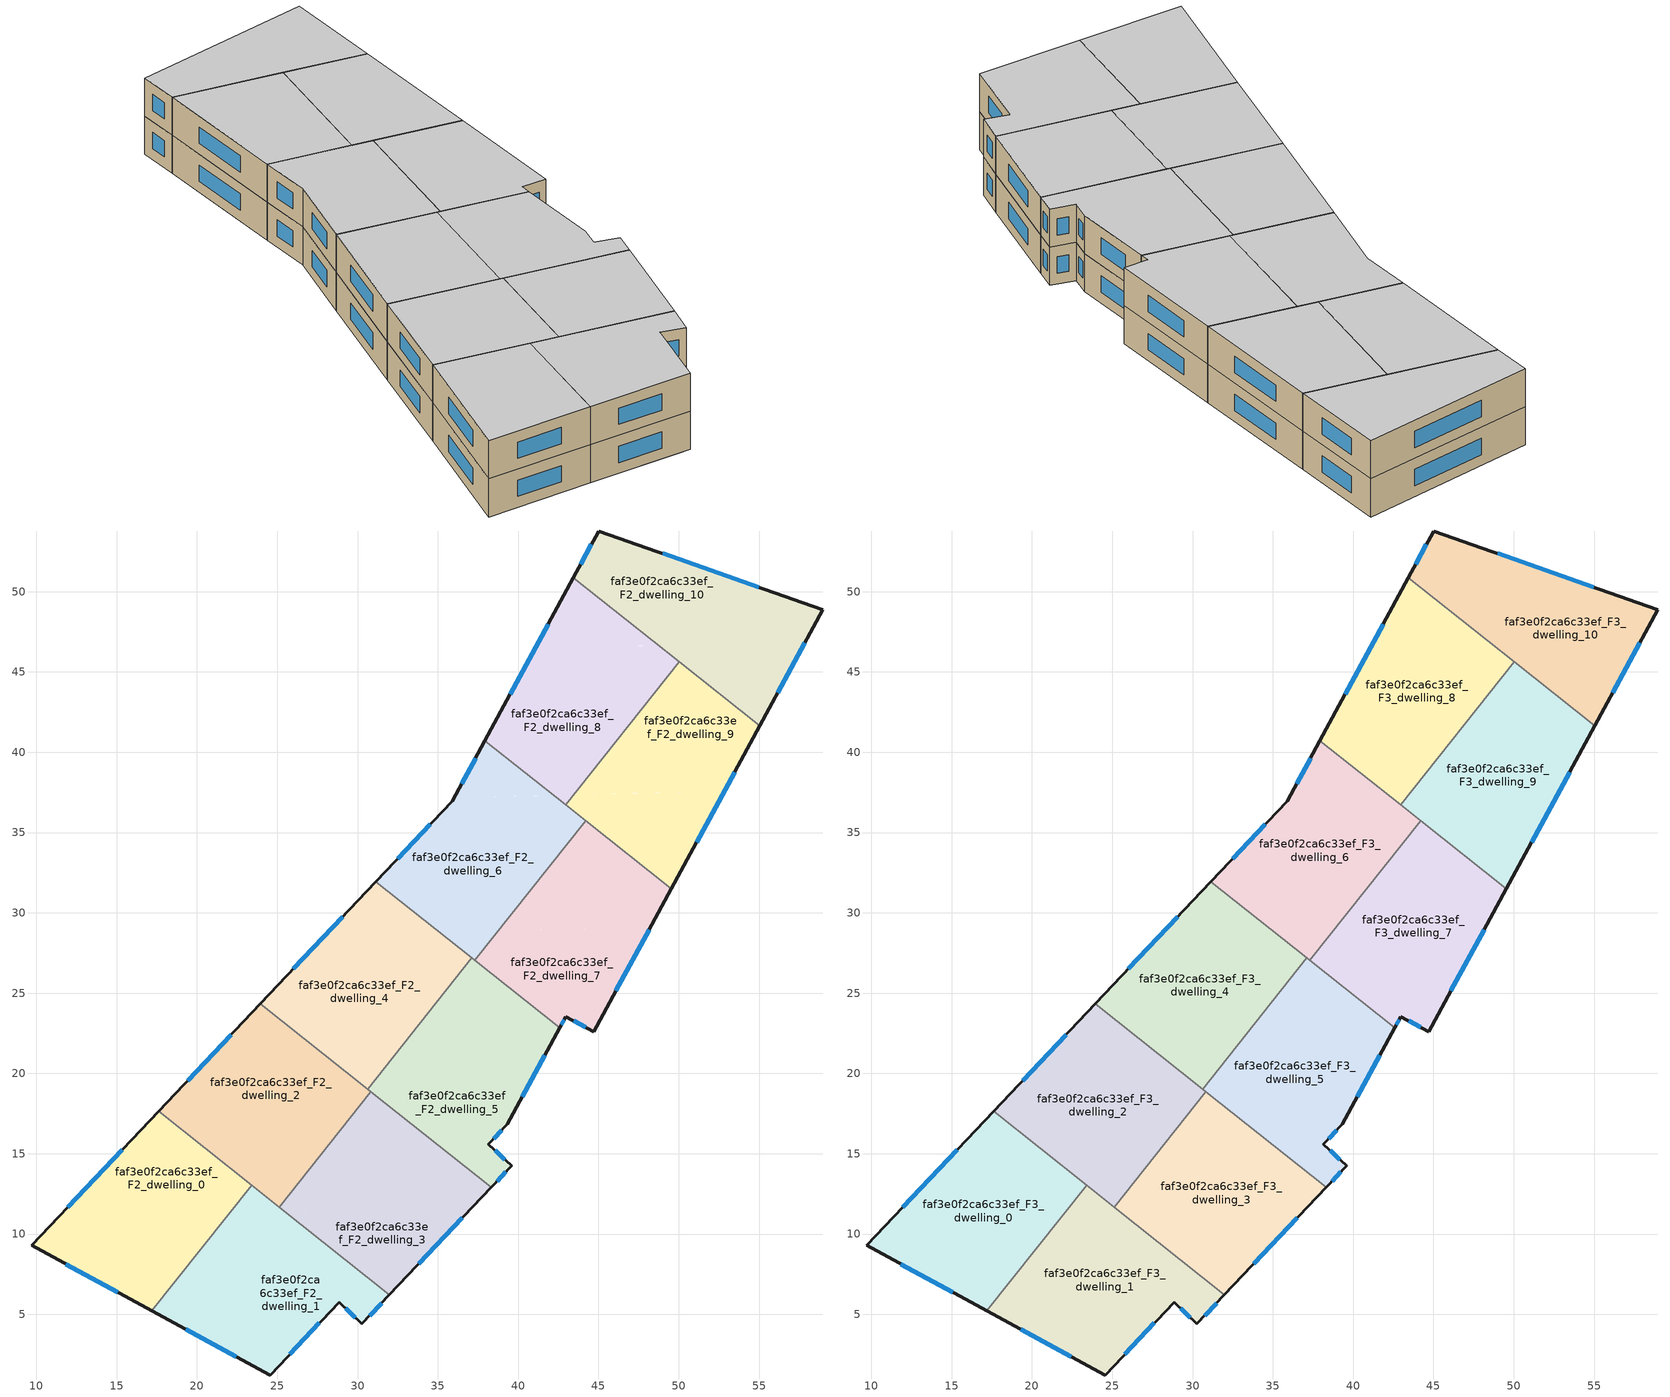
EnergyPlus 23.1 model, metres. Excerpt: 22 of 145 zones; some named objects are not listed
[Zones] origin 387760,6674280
faf3e0f2ca6c33ef_F2_dwelling_0
 floor to faf3e0f2ca6c33ef_F1_dwelling_0 (EU_floor_Construction): 22.04,11.32 17.2,5.22 9.7,9.29 11.39,11.07 z6
 floor adiabatic (EU_floor_Construction): 23.4,13.04 22.04,11.32 11.39,11.07 9.7,9.29 17.61,17.64 z6
 wall outside (EU_wall_Construction): 17.61,17.64 9.7,9.29 17.2,5.22 z6:9
 wall to faf3e0f2ca6c33ef_F2_dwelling_1 (EU_wall_Construction): 17.2,5.22 23.4,13.04 z6:9
 wall to faf3e0f2ca6c33ef_F2_dwelling_2 (EU_wall_Construction): 23.4,13.04 17.61,17.64 z6:9
 window (EU_Window_Construction): 11.84,8.13 15.05,6.38 / 15.35,15.25 11.96,11.67 z6.86:8.14
faf3e0f2ca6c33ef_F2_dwelling_1
 floor to faf3e0f2ca6c33ef_F1_dwelling_1 (EU_floor_Construction): 31.99,6.22 30.26,4.4 28.85,5.76 24.55,1.22 23.7,1.69 23.47,11.35 25.47,11.4 z6
 floor to faf3e0f2ca6c33ef_F1_dwelling_0 (EU_floor_Construction): 23.47,11.35 23.7,1.69 17.2,5.22 22.04,11.32 z6
 floor to faf3e0f2ca6c33ef_F1_dwelling_2 (EU_floor_Construction): 25.47,11.4 22.04,11.32 23.4,13.04 z6
 wall outside (EU_wall_Construction): 17.2,5.22 24.55,1.22 28.85,5.76 30.26,4.4 31.99,6.22 z6:9
 wall to faf3e0f2ca6c33ef_F2_dwelling_3 (EU_wall_Construction): 31.99,6.22 25.11,11.68 z6:9
 wall to faf3e0f2ca6c33ef_F2_dwelling_2 (EU_wall_Construction): 25.11,11.68 23.4,13.04 z6:9
 window (EU_Window_Construction): 19.3,4.08 22.45,2.36 / 30.76,4.92 31.49,5.7 / 29.25,5.37 29.86,4.79 / 25.78,2.52 27.62,4.46 z6.86:8.14
faf3e0f2ca6c33ef_F2_dwelling_10
 floor to faf3e0f2ca6c33ef_F1_dwelling_11 (EU_floor_Construction): 58.98,48.88 57.89,46.88 48.73,46.66 43.44,50.87 45.02,53.78 z6
 floor adiabatic (EU_floor_Construction): 57.89,46.88 55.05,41.65 48.73,46.66 z6
 wall outside (EU_wall_Construction): 55.05,41.65 58.98,48.88 45.02,53.78 43.44,50.87 z6:9
 wall to faf3e0f2ca6c33ef_F2_dwelling_8 (EU_wall_Construction): 43.44,50.87 50.03,45.64 z6:9
 wall to faf3e0f2ca6c33ef_F2_dwelling_9 (EU_wall_Construction): 50.03,45.63 55.05,41.65 z6:9
 window (EU_Window_Construction): 54.99,50.28 49.01,52.38 / 56.17,43.72 57.86,46.82 / 44.57,52.95 43.89,51.7 z6.86:8.14
faf3e0f2ca6c33ef_F2_dwelling_2
 floor to faf3e0f2ca6c33ef_F1_dwelling_2 (EU_floor_Construction): 26.56,17.78 26.65,13.62 25.11,11.68 17.7,17.57 z6
 floor to faf3e0f2ca6c33ef_F1_dwelling_3 (EU_floor_Construction): 30.82,18.87 26.65,13.62 26.56,17.78 17.7,17.57 17.61,17.64 20.98,21.2 27.69,21.36 z6
 floor to faf3e0f2ca6c33ef_F1_dwelling_5 (EU_floor_Construction): 27.69,21.36 20.98,21.2 23.95,24.33 z6
 wall outside (EU_wall_Construction): 23.95,24.33 17.61,17.64 z6:9
 wall to faf3e0f2ca6c33ef_F2_dwelling_3 (EU_wall_Construction): 25.11,11.68 30.82,18.87 z6:9
 wall to faf3e0f2ca6c33ef_F2_dwelling_4 (EU_wall_Construction): 30.64,19.02 23.95,24.33 z6:9
 wall to faf3e0f2ca6c33ef_F2_dwelling_5 (EU_wall_Construction): 30.82,18.87 30.64,19.02 z6:9
 window (EU_Window_Construction): 22.14,22.42 19.42,19.55 z6.86:8.14
faf3e0f2ca6c33ef_F2_dwelling_3
 floor to faf3e0f2ca6c33ef_F1_dwelling_3 (EU_floor_Construction): 31.75,18.14 31.9,11.55 26.71,11.43 26.65,13.62 30.82,18.87 z6
 floor to faf3e0f2ca6c33ef_F1_dwelling_1 (EU_floor_Construction): 37.15,11.68 31.99,6.22 25.47,11.4 z6
 floor to faf3e0f2ca6c33ef_F1_dwelling_4 (EU_floor_Construction): 38.33,12.92 37.15,11.68 31.9,11.55 31.75,18.14 z6
 floor to faf3e0f2ca6c33ef_F1_dwelling_2 (EU_floor_Construction): 26.65,13.62 26.71,11.43 25.47,11.4 25.11,11.68 z6
 wall outside (EU_wall_Construction): 31.99,6.22 38.33,12.92 z6:9
 wall to faf3e0f2ca6c33ef_F2_dwelling_5 (EU_wall_Construction): 38.33,12.92 30.82,18.87 z6:9
 window (EU_Window_Construction): 33.8,8.14 36.52,11 z6.86:8.14
faf3e0f2ca6c33ef_F2_dwelling_4
 floor to faf3e0f2ca6c33ef_F1_dwelling_5 (EU_floor_Construction): 35.07,28.79 35.17,24.73 32.59,21.48 27.69,21.36 23.95,24.33 28.01,28.62 z6
 floor to faf3e0f2ca6c33ef_F1_dwelling_7 (EU_floor_Construction): 35.11,28.79 35.07,28.79 28.01,28.62 31.15,31.93 z6
 floor adiabatic (EU_floor_Construction): 32.59,21.48 30.64,19.02 27.69,21.36 z6
 floor to faf3e0f2ca6c33ef_F1_dwelling_6 (EU_floor_Construction): 37.12,27.19 35.17,24.73 35.07,28.79 35.11,28.79 z6
 wall outside (EU_wall_Construction): 31.15,31.93 23.95,24.33 z6:9
 wall to faf3e0f2ca6c33ef_F2_dwelling_5 (EU_wall_Construction): 30.64,19.02 37.12,27.19 z6:9
 wall to faf3e0f2ca6c33ef_F2_dwelling_6 (EU_wall_Construction): 37.12,27.19 31.15,31.93 z6:9
 window (EU_Window_Construction): 29.09,29.76 26,26.5 z6.86:8.14
faf3e0f2ca6c33ef_F2_dwelling_5
 floor to faf3e0f2ca6c33ef_F1_dwelling_4 (EU_floor_Construction): 41.96,21.7 39.31,16.83 38.15,15.59 39.59,14.25 38.33,12.92 31.75,18.14 31.69,20.36 32.59,21.48 z6
 floor to faf3e0f2ca6c33ef_F1_dwelling_6 (EU_floor_Construction): 42.59,22.85 41.96,21.7 35.24,21.54 35.17,24.73 37.12,27.19 z6
 floor to faf3e0f2ca6c33ef_F1_dwelling_3 (EU_floor_Construction): 31.69,20.36 31.75,18.14 30.64,19.02 z6
 floor to faf3e0f2ca6c33ef_F1_dwelling_5 (EU_floor_Construction): 35.17,24.73 35.24,21.54 32.59,21.48 z6
 wall outside (EU_wall_Construction): 38.33,12.92 39.59,14.25 38.15,15.59 39.31,16.83 42.59,22.85 z6:9
 wall to faf3e0f2ca6c33ef_F2_dwelling_7 (EU_wall_Construction): 42.59,22.85 37.31,27.04 z6:9
 wall to faf3e0f2ca6c33ef_F2_dwelling_6 (EU_wall_Construction): 37.31,27.04 37.12,27.19 z6:9
 window (EU_Window_Construction): 40.25,18.55 41.65,21.13 / 38.48,15.94 38.98,16.47 / 39.18,14.63 38.56,15.21 / 38.69,13.3 39.23,13.87 z6.86:8.14
faf3e0f2ca6c33ef_F2_dwelling_6
 floor to faf3e0f2ca6c33ef_F1_dwelling_7 (EU_floor_Construction): 41.2,37.29 41.32,32.08 38.77,28.87 35.11,28.79 31.15,31.93 35.9,36.95 36.02,37.17 z6
 floor to faf3e0f2ca6c33ef_F1_dwelling_9 (EU_floor_Construction): 42.2,37.32 36.02,37.17 37.93,40.71 z6
 floor to faf3e0f2ca6c33ef_F1_dwelling_8 (EU_floor_Construction): 44.21,35.72 41.32,32.08 41.2,37.29 42.2,37.32 z6
 floor to faf3e0f2ca6c33ef_F1_dwelling_6 (EU_floor_Construction): 38.77,28.87 37.31,27.04 35.11,28.79 z6
 wall outside (EU_wall_Construction): 37.93,40.71 35.9,36.95 31.15,31.93 z6:9
 wall to faf3e0f2ca6c33ef_F2_dwelling_7 (EU_wall_Construction): 37.31,27.04 44.21,35.72 z6:9
 wall to faf3e0f2ca6c33ef_F2_dwelling_8 (EU_wall_Construction): 42.95,36.72 37.93,40.71 z6:9
 wall to faf3e0f2ca6c33ef_F2_dwelling_9 (EU_wall_Construction): 44.21,35.72 42.95,36.72 z6:9
 window (EU_Window_Construction): 37.35,39.63 36.48,38.03 / 34.54,35.52 32.5,33.37 z6.86:8.14
faf3e0f2ca6c33ef_F2_dwelling_7
 floor to faf3e0f2ca6c33ef_F1_dwelling_6 (EU_floor_Construction): 48.23,29.1 44.7,22.6 42.97,23.54 42.59,22.85 37.31,27.04 38.77,28.87 z6
 floor to faf3e0f2ca6c33ef_F1_dwelling_7 (EU_floor_Construction): 41.32,32.08 41.39,28.94 38.77,28.87 z6
 floor to faf3e0f2ca6c33ef_F1_dwelling_8 (EU_floor_Construction): 49.54,31.5 48.23,29.1 41.39,28.94 41.32,32.08 44.21,35.72 z6
 wall outside (EU_wall_Construction): 42.59,22.85 42.97,23.54 44.7,22.6 49.54,31.5 z6:9
 wall to faf3e0f2ca6c33ef_F2_dwelling_9 (EU_wall_Construction): 49.54,31.5 44.21,35.72 z6:9
 window (EU_Window_Construction): 46.08,25.14 48.16,28.96 / 43.46,23.27 44.21,22.87 / 42.7,23.05 42.86,23.34 z6.86:8.14
faf3e0f2ca6c33ef_F2_dwelling_8
 floor to faf3e0f2ca6c33ef_F1_dwelling_9 (EU_floor_Construction): 46.84,46.62 46.96,41.77 43.45,37.35 42.2,37.32 37.93,40.71 41.06,46.48 z6
 floor to faf3e0f2ca6c33ef_F1_dwelling_11 (EU_floor_Construction): 48.73,46.66 41.06,46.48 43.44,50.87 z6
 floor to faf3e0f2ca6c33ef_F1_dwelling_8 (EU_floor_Construction): 43.45,37.35 42.95,36.72 42.2,37.32 z6
 floor to faf3e0f2ca6c33ef_F1_dwelling_10 (EU_floor_Construction): 50.03,45.63 46.96,41.77 46.84,46.62 48.73,46.66 z6
 wall outside (EU_wall_Construction): 43.44,50.87 37.93,40.71 z6:9
 wall to faf3e0f2ca6c33ef_F2_dwelling_9 (EU_wall_Construction): 42.95,36.72 50.03,45.63 z6:9
 window (EU_Window_Construction): 41.87,47.96 39.51,43.61 z6.86:8.14
faf3e0f2ca6c33ef_F2_dwelling_9
 floor to faf3e0f2ca6c33ef_F1_dwelling_10 (EU_floor_Construction): 55.05,41.65 52.83,37.57 47.06,37.43 46.96,41.77 50.03,45.63 z6
 floor to faf3e0f2ca6c33ef_F1_dwelling_8 (EU_floor_Construction): 52.83,37.57 49.54,31.5 42.95,36.72 43.45,37.35 z6
 floor to faf3e0f2ca6c33ef_F1_dwelling_9 (EU_floor_Construction): 46.96,41.77 47.06,37.43 43.45,37.35 z6
 wall outside (EU_wall_Construction): 49.54,31.5 55.05,41.65 z6:9
 window (EU_Window_Construction): 51.11,34.4 53.47,38.75 z6.86:8.14
faf3e0f2ca6c33ef_F3_dwelling_0
 floor to faf3e0f2ca6c33ef_F2_dwelling_0 (EU_floor_Construction): 23.4,13.04 17.2,5.22 9.7,9.29 17.61,17.64 z9
 wall outside (EU_wall_Construction): 17.61,17.64 9.7,9.29 17.2,5.22 z9:12
 wall to faf3e0f2ca6c33ef_F3_dwelling_1 (EU_wall_Construction): 17.2,5.22 23.4,13.04 z9:12
 wall to faf3e0f2ca6c33ef_F3_dwelling_2 (EU_wall_Construction): 23.4,13.04 17.61,17.64 z9:12
 window (EU_Window_Construction): 11.84,8.13 15.05,6.38 / 15.35,15.25 11.96,11.67 z9.86:11.14
 ceiling to faf3e0f2ca6c33ef_F4_dwelling_0 (EU_floor_Construction): 17.2,5.22 23.4,13.04 17.61,17.64 9.7,9.29 z12
faf3e0f2ca6c33ef_F3_dwelling_1
 floor to faf3e0f2ca6c33ef_F2_dwelling_1 (EU_floor_Construction): 31.99,6.22 30.26,4.4 28.85,5.76 24.55,1.22 17.2,5.22 23.4,13.04 z9
 wall outside (EU_wall_Construction): 17.2,5.22 24.55,1.22 28.85,5.76 30.26,4.4 31.99,6.22 z9:12
 wall to faf3e0f2ca6c33ef_F3_dwelling_3 (EU_wall_Construction): 31.99,6.22 25.11,11.68 z9:12
 wall to faf3e0f2ca6c33ef_F3_dwelling_2 (EU_wall_Construction): 25.11,11.68 23.4,13.04 z9:12
 window (EU_Window_Construction): 19.3,4.08 22.45,2.36 / 30.76,4.92 31.49,5.7 / 29.25,5.37 29.86,4.79 / 25.78,2.52 27.62,4.46 z9.86:11.14
 ceiling to faf3e0f2ca6c33ef_F4_dwelling_1 (EU_floor_Construction): 30.26,4.4 31.99,6.22 23.4,13.04 17.2,5.22 24.55,1.22 28.85,5.76 z12
faf3e0f2ca6c33ef_F3_dwelling_10
 floor to faf3e0f2ca6c33ef_F2_dwelling_10 (EU_floor_Construction): 58.98,48.88 55.05,41.65 43.44,50.87 45.02,53.78 z9
 wall outside (EU_wall_Construction): 55.05,41.65 58.98,48.88 45.02,53.78 43.44,50.87 z9:12
 wall to faf3e0f2ca6c33ef_F3_dwelling_8 (EU_wall_Construction): 43.44,50.87 50.03,45.64 z9:12
 wall to faf3e0f2ca6c33ef_F3_dwelling_9 (EU_wall_Construction): 50.03,45.63 55.05,41.65 z9:12
 window (EU_Window_Construction): 54.99,50.28 49.01,52.38 / 56.17,43.72 57.86,46.82 / 44.57,52.95 43.89,51.7 z9.86:11.14
 ceiling to faf3e0f2ca6c33ef_F4_dwelling_10 (EU_floor_Construction): 55.05,41.65 58.98,48.88 45.02,53.78 43.44,50.87 z12
faf3e0f2ca6c33ef_F3_dwelling_2
 floor to faf3e0f2ca6c33ef_F2_dwelling_2 (EU_floor_Construction): 30.82,18.87 25.11,11.68 17.61,17.64 23.95,24.33 z9
 wall outside (EU_wall_Construction): 23.95,24.33 17.61,17.64 z9:12
 wall to faf3e0f2ca6c33ef_F3_dwelling_3 (EU_wall_Construction): 25.11,11.68 30.82,18.87 z9:12
 wall to faf3e0f2ca6c33ef_F3_dwelling_4 (EU_wall_Construction): 30.64,19.02 23.95,24.33 z9:12
 wall to faf3e0f2ca6c33ef_F3_dwelling_5 (EU_wall_Construction): 30.82,18.87 30.64,19.02 z9:12
 window (EU_Window_Construction): 22.14,22.42 19.42,19.55 z9.86:11.14
 ceiling to faf3e0f2ca6c33ef_F4_dwelling_2 (EU_floor_Construction): 25.11,11.68 30.82,18.87 23.95,24.33 17.61,17.64 z12
faf3e0f2ca6c33ef_F3_dwelling_3
 floor to faf3e0f2ca6c33ef_F2_dwelling_3 (EU_floor_Construction): 38.33,12.92 31.99,6.22 25.11,11.68 30.82,18.87 z9
 wall outside (EU_wall_Construction): 31.99,6.22 38.33,12.92 z9:12
 wall to faf3e0f2ca6c33ef_F3_dwelling_5 (EU_wall_Construction): 38.33,12.92 30.82,18.87 z9:12
 window (EU_Window_Construction): 33.8,8.14 36.52,11 z9.86:11.14
 ceiling to faf3e0f2ca6c33ef_F4_dwelling_3 (EU_floor_Construction): 31.99,6.22 38.33,12.92 30.82,18.87 25.11,11.68 z12
faf3e0f2ca6c33ef_F3_dwelling_4
 floor to faf3e0f2ca6c33ef_F2_dwelling_4 (EU_floor_Construction): 37.12,27.19 30.64,19.02 23.95,24.33 31.15,31.93 z9
 wall outside (EU_wall_Construction): 31.15,31.93 23.95,24.33 z9:12
 wall to faf3e0f2ca6c33ef_F3_dwelling_5 (EU_wall_Construction): 30.64,19.02 37.12,27.19 z9:12
 wall to faf3e0f2ca6c33ef_F3_dwelling_6 (EU_wall_Construction): 37.12,27.19 31.15,31.93 z9:12
 window (EU_Window_Construction): 29.09,29.76 26,26.5 z9.86:11.14
 ceiling to faf3e0f2ca6c33ef_F4_dwelling_4 (EU_floor_Construction): 30.64,19.02 37.12,27.19 31.15,31.93 23.95,24.33 z12
faf3e0f2ca6c33ef_F3_dwelling_5
 floor to faf3e0f2ca6c33ef_F2_dwelling_5 (EU_floor_Construction): 42.59,22.85 39.31,16.83 38.15,15.59 39.59,14.25 38.33,12.92 30.64,19.02 37.12,27.19 z9
 wall outside (EU_wall_Construction): 38.33,12.92 39.59,14.25 38.15,15.59 39.31,16.83 42.59,22.85 z9:12
 wall to faf3e0f2ca6c33ef_F3_dwelling_7 (EU_wall_Construction): 42.59,22.85 37.31,27.04 z9:12
 wall to faf3e0f2ca6c33ef_F3_dwelling_6 (EU_wall_Construction): 37.31,27.04 37.12,27.19 z9:12
 window (EU_Window_Construction): 40.25,18.55 41.65,21.13 / 38.48,15.94 38.98,16.47 / 39.18,14.63 38.56,15.21 / 38.69,13.3 39.23,13.87 z9.86:11.14
 ceiling to faf3e0f2ca6c33ef_F4_dwelling_5 (EU_floor_Construction): 39.59,14.25 38.15,15.59 39.31,16.83 42.59,22.85 37.12,27.19 30.64,19.02 38.33,12.92 z12
faf3e0f2ca6c33ef_F3_dwelling_6
 floor to faf3e0f2ca6c33ef_F2_dwelling_6 (EU_floor_Construction): 44.21,35.72 37.31,27.04 31.15,31.93 35.9,36.95 37.93,40.71 z9
 wall outside (EU_wall_Construction): 37.93,40.71 35.9,36.95 31.15,31.93 z9:12
 wall to faf3e0f2ca6c33ef_F3_dwelling_7 (EU_wall_Construction): 37.31,27.04 44.21,35.72 z9:12
 wall to faf3e0f2ca6c33ef_F3_dwelling_8 (EU_wall_Construction): 42.95,36.72 37.93,40.71 z9:12
 wall to faf3e0f2ca6c33ef_F3_dwelling_9 (EU_wall_Construction): 44.21,35.72 42.95,36.72 z9:12
 window (EU_Window_Construction): 37.35,39.63 36.48,38.03 / 34.54,35.52 32.5,33.37 z9.86:11.14
 ceiling to faf3e0f2ca6c33ef_F4_dwelling_6 (EU_floor_Construction): 37.31,27.04 44.21,35.72 37.93,40.71 35.9,36.95 31.15,31.93 z12
faf3e0f2ca6c33ef_F3_dwelling_7
 floor to faf3e0f2ca6c33ef_F2_dwelling_7 (EU_floor_Construction): 49.54,31.5 44.7,22.6 42.97,23.54 42.59,22.85 37.31,27.04 44.21,35.72 z9
 wall outside (EU_wall_Construction): 42.59,22.85 42.97,23.54 44.7,22.6 49.54,31.5 z9:12
 wall to faf3e0f2ca6c33ef_F3_dwelling_9 (EU_wall_Construction): 49.54,31.5 44.21,35.72 z9:12
 window (EU_Window_Construction): 46.08,25.14 48.16,28.96 / 43.46,23.27 44.21,22.87 / 42.7,23.05 42.86,23.34 z9.86:11.14
 ceiling to faf3e0f2ca6c33ef_F4_dwelling_7 (EU_floor_Construction): 44.7,22.6 49.54,31.5 44.21,35.72 37.31,27.04 42.59,22.85 42.97,23.54 z12
faf3e0f2ca6c33ef_F3_dwelling_8
 floor to faf3e0f2ca6c33ef_F2_dwelling_8 (EU_floor_Construction): 50.03,45.63 42.95,36.72 37.93,40.71 43.44,50.87 z9
 wall outside (EU_wall_Construction): 43.44,50.87 37.93,40.71 z9:12
 wall to faf3e0f2ca6c33ef_F3_dwelling_9 (EU_wall_Construction): 42.95,36.72 50.03,45.63 z9:12
 window (EU_Window_Construction): 41.87,47.96 39.51,43.61 z9.86:11.14
 ceiling to faf3e0f2ca6c33ef_F4_dwelling_8 (EU_floor_Construction): 42.95,36.72 50.03,45.63 43.44,50.87 37.93,40.71 z12
faf3e0f2ca6c33ef_F3_dwelling_9
 floor to faf3e0f2ca6c33ef_F2_dwelling_9 (EU_floor_Construction): 55.05,41.65 49.54,31.5 42.95,36.72 50.03,45.63 z9
 wall outside (EU_wall_Construction): 49.54,31.5 55.05,41.65 z9:12
 window (EU_Window_Construction): 51.11,34.4 53.47,38.75 z9.86:11.14
 ceiling to faf3e0f2ca6c33ef_F4_dwelling_9 (EU_floor_Construction): 49.54,31.5 55.05,41.65 50.03,45.63 42.95,36.72 z12
[Building]
EU S2 Campaign: North Axis=0; Terrain=City; Solar Distribution=FullExterior
[Site:Location]
Helsinki-Vantaa.AP: Latitude=60.317; Longitude=24.963; Time Zone=2; Elevation=54.6
[SizingPeriod:WeatherFileDays]
AnnualSizingPeriod: Begin Month=1; Begin Day of Month=1; End Month=12; End Day of Month=31; Day of Week for Start Day=Monday; Use Weather File Daylight Saving Period=No; Use Weather File Rain and Snow Indicators=No
[MATERIAL]
EU_InternalMass_Material: Roughness=MediumRough; Thickness=0.1; Conductivity=1; Density=1800; Specific Heat=900; Thermal Absorptance=0.9; Solar Absorptance=0.7; Visible Absorptance=0.7
[MATERIAL:NOMASS] Roughness=MediumRough; Thermal Absorptance=0.9; Solar Absorptance=0.7; Visible Absorptance=0.7
Name | Thermal Resistance
EU_wall_NoMass | 5.91765
EU_floor_NoMass | 6.2875
[WINDOWMATERIAL:SIMPLEGLAZINGSYSTEM]
EU_Window_SimpleGlazing: UFactor=0.994035; Solar Heat Gain Coefficient=0.7; Visible Transmittance=0.7
[CONSTRUCTION]
EU_wall_Construction: EU_wall_NoMass
EU_floor_Construction: EU_floor_NoMass
EU_Window_Construction: EU_Window_SimpleGlazing
EU_InternalMass_Construction: EU_InternalMass_Material
[ZONE] Type=1; Multiplier=1; Ceiling Height=autocalculate; Floor Area=autocalculate; Part of Total Floor Area=Yes
Name | Volume
faf3e0f2ca6c33ef_F2_dwelling_0; faf3e0f2ca6c33ef_F3_dwelling_0 | 252.906
faf3e0f2ca6c33ef_F2_dwelling_1; faf3e0f2ca6c33ef_F3_dwelling_1; faf3e0f2ca6c33ef_F2_dwelling_9; faf3e0f2ca6c33ef_F3_dwelling_9 | 252.913
faf3e0f2ca6c33ef_F2_dwelling_10; faf3e0f2ca6c33ef_F3_dwelling_10 | 252.929
faf3e0f2ca6c33ef_F2_dwelling_2; faf3e0f2ca6c33ef_F3_dwelling_2 | 252.935
faf3e0f2ca6c33ef_F2_dwelling_3; faf3e0f2ca6c33ef_F3_dwelling_3 | 252.914
faf3e0f2ca6c33ef_F2_dwelling_4; faf3e0f2ca6c33ef_F3_dwelling_4 | 252.932
faf3e0f2ca6c33ef_F2_dwelling_5; faf3e0f2ca6c33ef_F3_dwelling_5 | 252.905
faf3e0f2ca6c33ef_F2_dwelling_6; faf3e0f2ca6c33ef_F3_dwelling_6; faf3e0f2ca6c33ef_F2_dwelling_8; faf3e0f2ca6c33ef_F3_dwelling_8 | 252.928
faf3e0f2ca6c33ef_F2_dwelling_7; faf3e0f2ca6c33ef_F3_dwelling_7 | 252.897
[INTERNALMASS] Construction=EU_InternalMass_Construction
Name | Zone or ZoneList | Surface Area
faf3e0f2ca6c33ef_F2_dwelling_0_EU_InternalMass | faf3e0f2ca6c33ef_F2_dwelling_0 | 84.3008
faf3e0f2ca6c33ef_F2_dwelling_1_EU_InternalMass | faf3e0f2ca6c33ef_F2_dwelling_1 | 84.3035
faf3e0f2ca6c33ef_F2_dwelling_2_EU_InternalMass | faf3e0f2ca6c33ef_F2_dwelling_2 | 84.3136
faf3e0f2ca6c33ef_F2_dwelling_3_EU_InternalMass | faf3e0f2ca6c33ef_F2_dwelling_3 | 84.3043
faf3e0f2ca6c33ef_F2_dwelling_4_EU_InternalMass | faf3e0f2ca6c33ef_F2_dwelling_4 | 84.3111
faf3e0f2ca6c33ef_F2_dwelling_5_EU_InternalMass | faf3e0f2ca6c33ef_F2_dwelling_5 | 84.3019
faf3e0f2ca6c33ef_F2_dwelling_6_EU_InternalMass | faf3e0f2ca6c33ef_F2_dwelling_6 | 84.3084
faf3e0f2ca6c33ef_F2_dwelling_7_EU_InternalMass | faf3e0f2ca6c33ef_F2_dwelling_7 | 84.2996
faf3e0f2ca6c33ef_F2_dwelling_8_EU_InternalMass | faf3e0f2ca6c33ef_F2_dwelling_8 | 84.3101
faf3e0f2ca6c33ef_F2_dwelling_9_EU_InternalMass | faf3e0f2ca6c33ef_F2_dwelling_9 | 84.3055
faf3e0f2ca6c33ef_F2_dwelling_10_EU_InternalMass | faf3e0f2ca6c33ef_F2_dwelling_10 | 84.3094
faf3e0f2ca6c33ef_F3_dwelling_0_EU_InternalMass | faf3e0f2ca6c33ef_F3_dwelling_0 | 84.3008
faf3e0f2ca6c33ef_F3_dwelling_1_EU_InternalMass | faf3e0f2ca6c33ef_F3_dwelling_1 | 84.3035
faf3e0f2ca6c33ef_F3_dwelling_2_EU_InternalMass | faf3e0f2ca6c33ef_F3_dwelling_2 | 84.3136
faf3e0f2ca6c33ef_F3_dwelling_3_EU_InternalMass | faf3e0f2ca6c33ef_F3_dwelling_3 | 84.3043
faf3e0f2ca6c33ef_F3_dwelling_4_EU_InternalMass | faf3e0f2ca6c33ef_F3_dwelling_4 | 84.3111
faf3e0f2ca6c33ef_F3_dwelling_5_EU_InternalMass | faf3e0f2ca6c33ef_F3_dwelling_5 | 84.3019
faf3e0f2ca6c33ef_F3_dwelling_6_EU_InternalMass | faf3e0f2ca6c33ef_F3_dwelling_6 | 84.3084
faf3e0f2ca6c33ef_F3_dwelling_7_EU_InternalMass | faf3e0f2ca6c33ef_F3_dwelling_7 | 84.2996
faf3e0f2ca6c33ef_F3_dwelling_8_EU_InternalMass | faf3e0f2ca6c33ef_F3_dwelling_8 | 84.3101
faf3e0f2ca6c33ef_F3_dwelling_9_EU_InternalMass | faf3e0f2ca6c33ef_F3_dwelling_9 | 84.3055
faf3e0f2ca6c33ef_F3_dwelling_10_EU_InternalMass | faf3e0f2ca6c33ef_F3_dwelling_10 | 84.3094
[OTHEREQUIPMENT] Fuel Type=Electricity; Design Level Calculation Method=Watts/Area; Power per Zone Floor Area=1; Fraction Latent=0; Fraction Radiant=0; Fraction Lost=0; Carbon Dioxide Generation Rate=0; EndUse Subcategory=EU_Step8_InternalGains
Name | Zone or ZoneList or Space or SpaceList | Schedule
EU_Step8_InternalGain_faf3e0f2ca6c33ef_F2_dwelling_0_f000 | faf3e0f2ca6c33ef_F2_dwelling_0 | EU_Step8_GainSchedule_faf3e0f2ca6c33ef_F2_dwelling_0_f000
EU_Step8_InternalGain_faf3e0f2ca6c33ef_F2_dwelling_1_f000 | faf3e0f2ca6c33ef_F2_dwelling_1 | EU_Step8_GainSchedule_faf3e0f2ca6c33ef_F2_dwelling_1_f000
EU_Step8_InternalGain_faf3e0f2ca6c33ef_F2_dwelling_2_f000 | faf3e0f2ca6c33ef_F2_dwelling_2 | EU_Step8_GainSchedule_faf3e0f2ca6c33ef_F2_dwelling_2_f000
EU_Step8_InternalGain_faf3e0f2ca6c33ef_F2_dwelling_3_f000 | faf3e0f2ca6c33ef_F2_dwelling_3 | EU_Step8_GainSchedule_faf3e0f2ca6c33ef_F2_dwelling_3_f000
EU_Step8_InternalGain_faf3e0f2ca6c33ef_F2_dwelling_4_f000 | faf3e0f2ca6c33ef_F2_dwelling_4 | EU_Step8_GainSchedule_faf3e0f2ca6c33ef_F2_dwelling_4_f000
EU_Step8_InternalGain_faf3e0f2ca6c33ef_F2_dwelling_5_f000 | faf3e0f2ca6c33ef_F2_dwelling_5 | EU_Step8_GainSchedule_faf3e0f2ca6c33ef_F2_dwelling_5_f000
EU_Step8_InternalGain_faf3e0f2ca6c33ef_F2_dwelling_6_f000 | faf3e0f2ca6c33ef_F2_dwelling_6 | EU_Step8_GainSchedule_faf3e0f2ca6c33ef_F2_dwelling_6_f000
EU_Step8_InternalGain_faf3e0f2ca6c33ef_F2_dwelling_7_f000 | faf3e0f2ca6c33ef_F2_dwelling_7 | EU_Step8_GainSchedule_faf3e0f2ca6c33ef_F2_dwelling_7_f000
EU_Step8_InternalGain_faf3e0f2ca6c33ef_F2_dwelling_8_f000 | faf3e0f2ca6c33ef_F2_dwelling_8 | EU_Step8_GainSchedule_faf3e0f2ca6c33ef_F2_dwelling_8_f000
EU_Step8_InternalGain_faf3e0f2ca6c33ef_F2_dwelling_9_f000 | faf3e0f2ca6c33ef_F2_dwelling_9 | EU_Step8_GainSchedule_faf3e0f2ca6c33ef_F2_dwelling_9_f000
EU_Step8_InternalGain_faf3e0f2ca6c33ef_F2_dwelling_10_f000 | faf3e0f2ca6c33ef_F2_dwelling_10 | EU_Step8_GainSchedule_faf3e0f2ca6c33ef_F2_dwelling_10_f000
EU_Step8_InternalGain_faf3e0f2ca6c33ef_F3_dwelling_0_f000 | faf3e0f2ca6c33ef_F3_dwelling_0 | EU_Step8_GainSchedule_faf3e0f2ca6c33ef_F3_dwelling_0_f000
EU_Step8_InternalGain_faf3e0f2ca6c33ef_F3_dwelling_1_f000 | faf3e0f2ca6c33ef_F3_dwelling_1 | EU_Step8_GainSchedule_faf3e0f2ca6c33ef_F3_dwelling_1_f000
EU_Step8_InternalGain_faf3e0f2ca6c33ef_F3_dwelling_2_f000 | faf3e0f2ca6c33ef_F3_dwelling_2 | EU_Step8_GainSchedule_faf3e0f2ca6c33ef_F3_dwelling_2_f000
EU_Step8_InternalGain_faf3e0f2ca6c33ef_F3_dwelling_3_f000 | faf3e0f2ca6c33ef_F3_dwelling_3 | EU_Step8_GainSchedule_faf3e0f2ca6c33ef_F3_dwelling_3_f000
EU_Step8_InternalGain_faf3e0f2ca6c33ef_F3_dwelling_4_f000 | faf3e0f2ca6c33ef_F3_dwelling_4 | EU_Step8_GainSchedule_faf3e0f2ca6c33ef_F3_dwelling_4_f000
EU_Step8_InternalGain_faf3e0f2ca6c33ef_F3_dwelling_5_f000 | faf3e0f2ca6c33ef_F3_dwelling_5 | EU_Step8_GainSchedule_faf3e0f2ca6c33ef_F3_dwelling_5_f000
EU_Step8_InternalGain_faf3e0f2ca6c33ef_F3_dwelling_6_f000 | faf3e0f2ca6c33ef_F3_dwelling_6 | EU_Step8_GainSchedule_faf3e0f2ca6c33ef_F3_dwelling_6_f000
EU_Step8_InternalGain_faf3e0f2ca6c33ef_F3_dwelling_7_f000 | faf3e0f2ca6c33ef_F3_dwelling_7 | EU_Step8_GainSchedule_faf3e0f2ca6c33ef_F3_dwelling_7_f000
EU_Step8_InternalGain_faf3e0f2ca6c33ef_F3_dwelling_8_f000 | faf3e0f2ca6c33ef_F3_dwelling_8 | EU_Step8_GainSchedule_faf3e0f2ca6c33ef_F3_dwelling_8_f000
EU_Step8_InternalGain_faf3e0f2ca6c33ef_F3_dwelling_9_f000 | faf3e0f2ca6c33ef_F3_dwelling_9 | EU_Step8_GainSchedule_faf3e0f2ca6c33ef_F3_dwelling_9_f000
EU_Step8_InternalGain_faf3e0f2ca6c33ef_F3_dwelling_10_f000 | faf3e0f2ca6c33ef_F3_dwelling_10 | EU_Step8_GainSchedule_faf3e0f2ca6c33ef_F3_dwelling_10_f000
[ZONEVENTILATION:DESIGNFLOWRATE] Schedule=EU_AlwaysOn; Design Flow Rate Calculation Method=AirChanges/Hour; Air Changes per Hour=0.596421; Ventilation Type=Natural; Fan Pressure Rise=0; Fan Total Efficiency=1; Constant Term Coefficient=1; Temperature Term Coefficient=0; Velocity Term Coefficient=0; Velocity Squared Term Coefficient=0; Minimum Indoor Temperature=-100; Maximum Indoor Temperature=100; Delta Temperature=-100; Minimum Outdoor Temperature=-100; Maximum Outdoor Temperature=100; Maximum Wind Speed=40
Name | Zone or ZoneList or Space or SpaceList
EU_ConstantAir_faf3e0f2ca6c33ef_F2_dwelling_0 | faf3e0f2ca6c33ef_F2_dwelling_0
EU_ConstantAir_faf3e0f2ca6c33ef_F2_dwelling_1 | faf3e0f2ca6c33ef_F2_dwelling_1
EU_ConstantAir_faf3e0f2ca6c33ef_F2_dwelling_2 | faf3e0f2ca6c33ef_F2_dwelling_2
EU_ConstantAir_faf3e0f2ca6c33ef_F2_dwelling_3 | faf3e0f2ca6c33ef_F2_dwelling_3
EU_ConstantAir_faf3e0f2ca6c33ef_F2_dwelling_4 | faf3e0f2ca6c33ef_F2_dwelling_4
EU_ConstantAir_faf3e0f2ca6c33ef_F2_dwelling_5 | faf3e0f2ca6c33ef_F2_dwelling_5
EU_ConstantAir_faf3e0f2ca6c33ef_F2_dwelling_6 | faf3e0f2ca6c33ef_F2_dwelling_6
EU_ConstantAir_faf3e0f2ca6c33ef_F2_dwelling_7 | faf3e0f2ca6c33ef_F2_dwelling_7
EU_ConstantAir_faf3e0f2ca6c33ef_F2_dwelling_8 | faf3e0f2ca6c33ef_F2_dwelling_8
EU_ConstantAir_faf3e0f2ca6c33ef_F2_dwelling_9 | faf3e0f2ca6c33ef_F2_dwelling_9
EU_ConstantAir_faf3e0f2ca6c33ef_F2_dwelling_10 | faf3e0f2ca6c33ef_F2_dwelling_10
EU_ConstantAir_faf3e0f2ca6c33ef_F3_dwelling_0 | faf3e0f2ca6c33ef_F3_dwelling_0
EU_ConstantAir_faf3e0f2ca6c33ef_F3_dwelling_1 | faf3e0f2ca6c33ef_F3_dwelling_1
EU_ConstantAir_faf3e0f2ca6c33ef_F3_dwelling_2 | faf3e0f2ca6c33ef_F3_dwelling_2
EU_ConstantAir_faf3e0f2ca6c33ef_F3_dwelling_3 | faf3e0f2ca6c33ef_F3_dwelling_3
EU_ConstantAir_faf3e0f2ca6c33ef_F3_dwelling_4 | faf3e0f2ca6c33ef_F3_dwelling_4
EU_ConstantAir_faf3e0f2ca6c33ef_F3_dwelling_5 | faf3e0f2ca6c33ef_F3_dwelling_5
EU_ConstantAir_faf3e0f2ca6c33ef_F3_dwelling_6 | faf3e0f2ca6c33ef_F3_dwelling_6
EU_ConstantAir_faf3e0f2ca6c33ef_F3_dwelling_7 | faf3e0f2ca6c33ef_F3_dwelling_7
EU_ConstantAir_faf3e0f2ca6c33ef_F3_dwelling_8 | faf3e0f2ca6c33ef_F3_dwelling_8
EU_ConstantAir_faf3e0f2ca6c33ef_F3_dwelling_9 | faf3e0f2ca6c33ef_F3_dwelling_9
EU_ConstantAir_faf3e0f2ca6c33ef_F3_dwelling_10 | faf3e0f2ca6c33ef_F3_dwelling_10
[HVACTEMPLATE:THERMOSTAT] Constant Heating Setpoint=20; Constant Cooling Setpoint=50
EU_HeatOnly_faf3e0f2ca6c33ef_F10_dwelling_2; EU_HeatOnly_faf3e0f2ca6c33ef_F10_dwelling_3; EU_HeatOnly_faf3e0f2ca6c33ef_F10_dwelling_4; EU_HeatOnly_faf3e0f2ca6c33ef_F10_dwelling_5; EU_HeatOnly_faf3e0f2ca6c33ef_F10_dwelling_6; EU_HeatOnly_faf3e0f2ca6c33ef_F10_dwelling_7; EU_HeatOnly_faf3e0f2ca6c33ef_F10_dwelling_8; EU_HeatOnly_faf3e0f2ca6c33ef_F10_dwelling_9; EU_HeatOnly_faf3e0f2ca6c33ef_F10_dwelling_10; EU_HeatOnly_faf3e0f2ca6c33ef_F11_dwelling_0; EU_HeatOnly_faf3e0f2ca6c33ef_F11_dwelling_1; EU_HeatOnly_faf3e0f2ca6c33ef_F11_dwelling_2; EU_HeatOnly_faf3e0f2ca6c33ef_F11_dwelling_3; EU_HeatOnly_faf3e0f2ca6c33ef_F11_dwelling_4; EU_HeatOnly_faf3e0f2ca6c33ef_F11_dwelling_5; EU_HeatOnly_faf3e0f2ca6c33ef_F11_dwelling_6; EU_HeatOnly_faf3e0f2ca6c33ef_F11_dwelling_7; EU_HeatOnly_faf3e0f2ca6c33ef_F11_dwelling_8; EU_HeatOnly_faf3e0f2ca6c33ef_F11_dwelling_9; EU_HeatOnly_faf3e0f2ca6c33ef_F11_dwelling_10; EU_HeatOnly_faf3e0f2ca6c33ef_F12_dwelling_0; EU_HeatOnly_faf3e0f2ca6c33ef_F12_dwelling_1; EU_HeatOnly_faf3e0f2ca6c33ef_F12_dwelling_2; EU_HeatOnly_faf3e0f2ca6c33ef_F12_dwelling_3; EU_HeatOnly_faf3e0f2ca6c33ef_F12_dwelling_4; EU_HeatOnly_faf3e0f2ca6c33ef_F12_dwelling_5; EU_HeatOnly_faf3e0f2ca6c33ef_F12_dwelling_6; EU_HeatOnly_faf3e0f2ca6c33ef_F12_dwelling_7; EU_HeatOnly_faf3e0f2ca6c33ef_F12_dwelling_8; EU_HeatOnly_faf3e0f2ca6c33ef_F12_dwelling_9; EU_HeatOnly_faf3e0f2ca6c33ef_F12_dwelling_10
[HVACTEMPLATE:ZONE:IDEALLOADSAIRSYSTEM] System Availability Schedule=EU_AlwaysOn; Maximum Heating Supply Air Temperature=50; Minimum Cooling Supply Air Temperature=13; Maximum Heating Supply Air Humidity Ratio=0.0156; Minimum Cooling Supply Air Humidity Ratio=0.0077; Heating Limit=NoLimit; Cooling Limit=NoLimit; Heating Availability Schedule=EU_AlwaysOn; Cooling Availability Schedule=EU_CoolingOff; Dehumidification Control Type=ConstantSensibleHeatRatio; Cooling Sensible Heat Ratio=0.7; Dehumidification Setpoint=60; Humidification Control Type=None; Humidification Setpoint=30; Outdoor Air Method=None; Outdoor Air Flow Rate per Person=0.00944; Outdoor Air Flow Rate per Zone Floor Area=0; Outdoor Air Flow Rate per Zone=0; Demand Controlled Ventilation Type=None; Outdoor Air Economizer Type=NoEconomizer; Heat Recovery Type=None; Sensible Heat Recovery Effectiveness=0.7; Latent Heat Recovery Effectiveness=0.65
Name | Template Thermostat
faf3e0f2ca6c33ef_F2_dwelling_0 | EU_HeatOnly_faf3e0f2ca6c33ef_F2_dwelling_0
faf3e0f2ca6c33ef_F2_dwelling_1 | EU_HeatOnly_faf3e0f2ca6c33ef_F2_dwelling_1
faf3e0f2ca6c33ef_F2_dwelling_2 | EU_HeatOnly_faf3e0f2ca6c33ef_F2_dwelling_2
faf3e0f2ca6c33ef_F2_dwelling_3 | EU_HeatOnly_faf3e0f2ca6c33ef_F2_dwelling_3
faf3e0f2ca6c33ef_F2_dwelling_4 | EU_HeatOnly_faf3e0f2ca6c33ef_F2_dwelling_4
faf3e0f2ca6c33ef_F2_dwelling_5 | EU_HeatOnly_faf3e0f2ca6c33ef_F2_dwelling_5
faf3e0f2ca6c33ef_F2_dwelling_6 | EU_HeatOnly_faf3e0f2ca6c33ef_F2_dwelling_6
faf3e0f2ca6c33ef_F2_dwelling_7 | EU_HeatOnly_faf3e0f2ca6c33ef_F2_dwelling_7
faf3e0f2ca6c33ef_F2_dwelling_8 | EU_HeatOnly_faf3e0f2ca6c33ef_F2_dwelling_8
faf3e0f2ca6c33ef_F2_dwelling_9 | EU_HeatOnly_faf3e0f2ca6c33ef_F2_dwelling_9
faf3e0f2ca6c33ef_F2_dwelling_10 | EU_HeatOnly_faf3e0f2ca6c33ef_F2_dwelling_10
faf3e0f2ca6c33ef_F3_dwelling_0 | EU_HeatOnly_faf3e0f2ca6c33ef_F3_dwelling_0
faf3e0f2ca6c33ef_F3_dwelling_1 | EU_HeatOnly_faf3e0f2ca6c33ef_F3_dwelling_1
faf3e0f2ca6c33ef_F3_dwelling_2 | EU_HeatOnly_faf3e0f2ca6c33ef_F3_dwelling_2
faf3e0f2ca6c33ef_F3_dwelling_3 | EU_HeatOnly_faf3e0f2ca6c33ef_F3_dwelling_3
faf3e0f2ca6c33ef_F3_dwelling_4 | EU_HeatOnly_faf3e0f2ca6c33ef_F3_dwelling_4
faf3e0f2ca6c33ef_F3_dwelling_5 | EU_HeatOnly_faf3e0f2ca6c33ef_F3_dwelling_5
faf3e0f2ca6c33ef_F3_dwelling_6 | EU_HeatOnly_faf3e0f2ca6c33ef_F3_dwelling_6
faf3e0f2ca6c33ef_F3_dwelling_7 | EU_HeatOnly_faf3e0f2ca6c33ef_F3_dwelling_7
faf3e0f2ca6c33ef_F3_dwelling_8 | EU_HeatOnly_faf3e0f2ca6c33ef_F3_dwelling_8
faf3e0f2ca6c33ef_F3_dwelling_9 | EU_HeatOnly_faf3e0f2ca6c33ef_F3_dwelling_9
faf3e0f2ca6c33ef_F3_dwelling_10 | EU_HeatOnly_faf3e0f2ca6c33ef_F3_dwelling_10
[SIZING:ZONE] Zone Cooling Design Supply Air Temperature Input Method=SupplyAirTemperature; Zone Cooling Design Supply Air Temperature=13; Zone Heating Design Supply Air Temperature Input Method=SupplyAirTemperature; Zone Heating Design Supply Air Temperature=50; Zone Cooling Design Supply Air Humidity Ratio=0.008; Zone Heating Design Supply Air Humidity Ratio=0.008; Cooling Design Air Flow Method=DesignDay; Cooling Design Air Flow Rate=0; Cooling Minimum Air Flow per Zone Floor Area=0.000762; Cooling Minimum Air Flow=0; Cooling Minimum Air Flow Fraction=0.2; Heating Design Air Flow Method=DesignDay; Heating Design Air Flow Rate=0; Heating Maximum Air Flow per Zone Floor Area=0.002032; Heating Maximum Air Flow=0.141576; Heating Maximum Air Flow Fraction=0.3; Account for Dedicated Outdoor Air System=No; Dedicated Outdoor Air System Control Strategy=NeutralSupplyAir; Dedicated Outdoor Air Low Setpoint Temperature for Design=autosize; Dedicated Outdoor Air High Setpoint Temperature for Design=autosize; Zone Load Sizing Method=Sensible Load Only No Latent Load; Zone Latent Cooling Design Supply Air Humidity Ratio Input Method=HumidityRatioDifference; Zone Cooling Design Supply Air Humidity Ratio Difference=0.005; Zone Latent Heating Design Supply Air Humidity Ratio Input Method=HumidityRatioDifference; Zone Humidification Design Supply Air Humidity Ratio Difference=0.005
faf3e0f2ca6c33ef_F2_dwelling_0; faf3e0f2ca6c33ef_F2_dwelling_1; faf3e0f2ca6c33ef_F2_dwelling_2; faf3e0f2ca6c33ef_F2_dwelling_3; faf3e0f2ca6c33ef_F2_dwelling_4; faf3e0f2ca6c33ef_F2_dwelling_5; faf3e0f2ca6c33ef_F2_dwelling_6; faf3e0f2ca6c33ef_F2_dwelling_7; faf3e0f2ca6c33ef_F2_dwelling_8; faf3e0f2ca6c33ef_F2_dwelling_9; faf3e0f2ca6c33ef_F2_dwelling_10; faf3e0f2ca6c33ef_F3_dwelling_0; faf3e0f2ca6c33ef_F3_dwelling_1; faf3e0f2ca6c33ef_F3_dwelling_2; faf3e0f2ca6c33ef_F3_dwelling_3; faf3e0f2ca6c33ef_F3_dwelling_4; faf3e0f2ca6c33ef_F3_dwelling_5; faf3e0f2ca6c33ef_F3_dwelling_6; faf3e0f2ca6c33ef_F3_dwelling_7; faf3e0f2ca6c33ef_F3_dwelling_8; faf3e0f2ca6c33ef_F3_dwelling_9; faf3e0f2ca6c33ef_F3_dwelling_10
[SCHEDULE:CONSTANT]
Name | Hourly Value
EU_AlwaysOn | 1
EU_CoolingOff | 0
[SCHEDULE:FILE] Column Number=1; Rows to Skip at Top=0; Number of Hours of Data=8760; Column Separator=Comma; Interpolate to Timestep=No; Minutes per Item=60; Adjust Schedule for Daylight Savings=Yes
Name | File
EU_Step8_GainSchedule_faf3e0f2ca6c33ef_F2_dwelling_0_f000 | ../../schedules/faf3e0f2ca6c33ef/faf3e0f2ca6c33ef_F2_dwelling_0_f000_gain.csv
EU_Step8_GainSchedule_faf3e0f2ca6c33ef_F2_dwelling_1_f000 | ../../schedules/faf3e0f2ca6c33ef/faf3e0f2ca6c33ef_F2_dwelling_1_f000_gain.csv
EU_Step8_GainSchedule_faf3e0f2ca6c33ef_F2_dwelling_2_f000 | ../../schedules/faf3e0f2ca6c33ef/faf3e0f2ca6c33ef_F2_dwelling_2_f000_gain.csv
EU_Step8_GainSchedule_faf3e0f2ca6c33ef_F2_dwelling_3_f000 | ../../schedules/faf3e0f2ca6c33ef/faf3e0f2ca6c33ef_F2_dwelling_3_f000_gain.csv
EU_Step8_GainSchedule_faf3e0f2ca6c33ef_F2_dwelling_4_f000 | ../../schedules/faf3e0f2ca6c33ef/faf3e0f2ca6c33ef_F2_dwelling_4_f000_gain.csv
EU_Step8_GainSchedule_faf3e0f2ca6c33ef_F2_dwelling_5_f000 | ../../schedules/faf3e0f2ca6c33ef/faf3e0f2ca6c33ef_F2_dwelling_5_f000_gain.csv
EU_Step8_GainSchedule_faf3e0f2ca6c33ef_F2_dwelling_6_f000 | ../../schedules/faf3e0f2ca6c33ef/faf3e0f2ca6c33ef_F2_dwelling_6_f000_gain.csv
EU_Step8_GainSchedule_faf3e0f2ca6c33ef_F2_dwelling_7_f000 | ../../schedules/faf3e0f2ca6c33ef/faf3e0f2ca6c33ef_F2_dwelling_7_f000_gain.csv
EU_Step8_GainSchedule_faf3e0f2ca6c33ef_F2_dwelling_8_f000 | ../../schedules/faf3e0f2ca6c33ef/faf3e0f2ca6c33ef_F2_dwelling_8_f000_gain.csv
EU_Step8_GainSchedule_faf3e0f2ca6c33ef_F2_dwelling_9_f000 | ../../schedules/faf3e0f2ca6c33ef/faf3e0f2ca6c33ef_F2_dwelling_9_f000_gain.csv
EU_Step8_GainSchedule_faf3e0f2ca6c33ef_F2_dwelling_10_f000 | ../../schedules/faf3e0f2ca6c33ef/faf3e0f2ca6c33ef_F2_dwelling_10_f000_gain.csv
EU_Step8_GainSchedule_faf3e0f2ca6c33ef_F3_dwelling_0_f000 | ../../schedules/faf3e0f2ca6c33ef/faf3e0f2ca6c33ef_F3_dwelling_0_f000_gain.csv
EU_Step8_GainSchedule_faf3e0f2ca6c33ef_F3_dwelling_1_f000 | ../../schedules/faf3e0f2ca6c33ef/faf3e0f2ca6c33ef_F3_dwelling_1_f000_gain.csv
EU_Step8_GainSchedule_faf3e0f2ca6c33ef_F3_dwelling_2_f000 | ../../schedules/faf3e0f2ca6c33ef/faf3e0f2ca6c33ef_F3_dwelling_2_f000_gain.csv
EU_Step8_GainSchedule_faf3e0f2ca6c33ef_F3_dwelling_3_f000 | ../../schedules/faf3e0f2ca6c33ef/faf3e0f2ca6c33ef_F3_dwelling_3_f000_gain.csv
EU_Step8_GainSchedule_faf3e0f2ca6c33ef_F3_dwelling_4_f000 | ../../schedules/faf3e0f2ca6c33ef/faf3e0f2ca6c33ef_F3_dwelling_4_f000_gain.csv
EU_Step8_GainSchedule_faf3e0f2ca6c33ef_F3_dwelling_5_f000 | ../../schedules/faf3e0f2ca6c33ef/faf3e0f2ca6c33ef_F3_dwelling_5_f000_gain.csv
EU_Step8_GainSchedule_faf3e0f2ca6c33ef_F3_dwelling_6_f000 | ../../schedules/faf3e0f2ca6c33ef/faf3e0f2ca6c33ef_F3_dwelling_6_f000_gain.csv
EU_Step8_GainSchedule_faf3e0f2ca6c33ef_F3_dwelling_7_f000 | ../../schedules/faf3e0f2ca6c33ef/faf3e0f2ca6c33ef_F3_dwelling_7_f000_gain.csv
EU_Step8_GainSchedule_faf3e0f2ca6c33ef_F3_dwelling_8_f000 | ../../schedules/faf3e0f2ca6c33ef/faf3e0f2ca6c33ef_F3_dwelling_8_f000_gain.csv
EU_Step8_GainSchedule_faf3e0f2ca6c33ef_F3_dwelling_9_f000 | ../../schedules/faf3e0f2ca6c33ef/faf3e0f2ca6c33ef_F3_dwelling_9_f000_gain.csv
EU_Step8_GainSchedule_faf3e0f2ca6c33ef_F3_dwelling_10_f000 | ../../schedules/faf3e0f2ca6c33ef/faf3e0f2ca6c33ef_F3_dwelling_10_f000_gain.csv
